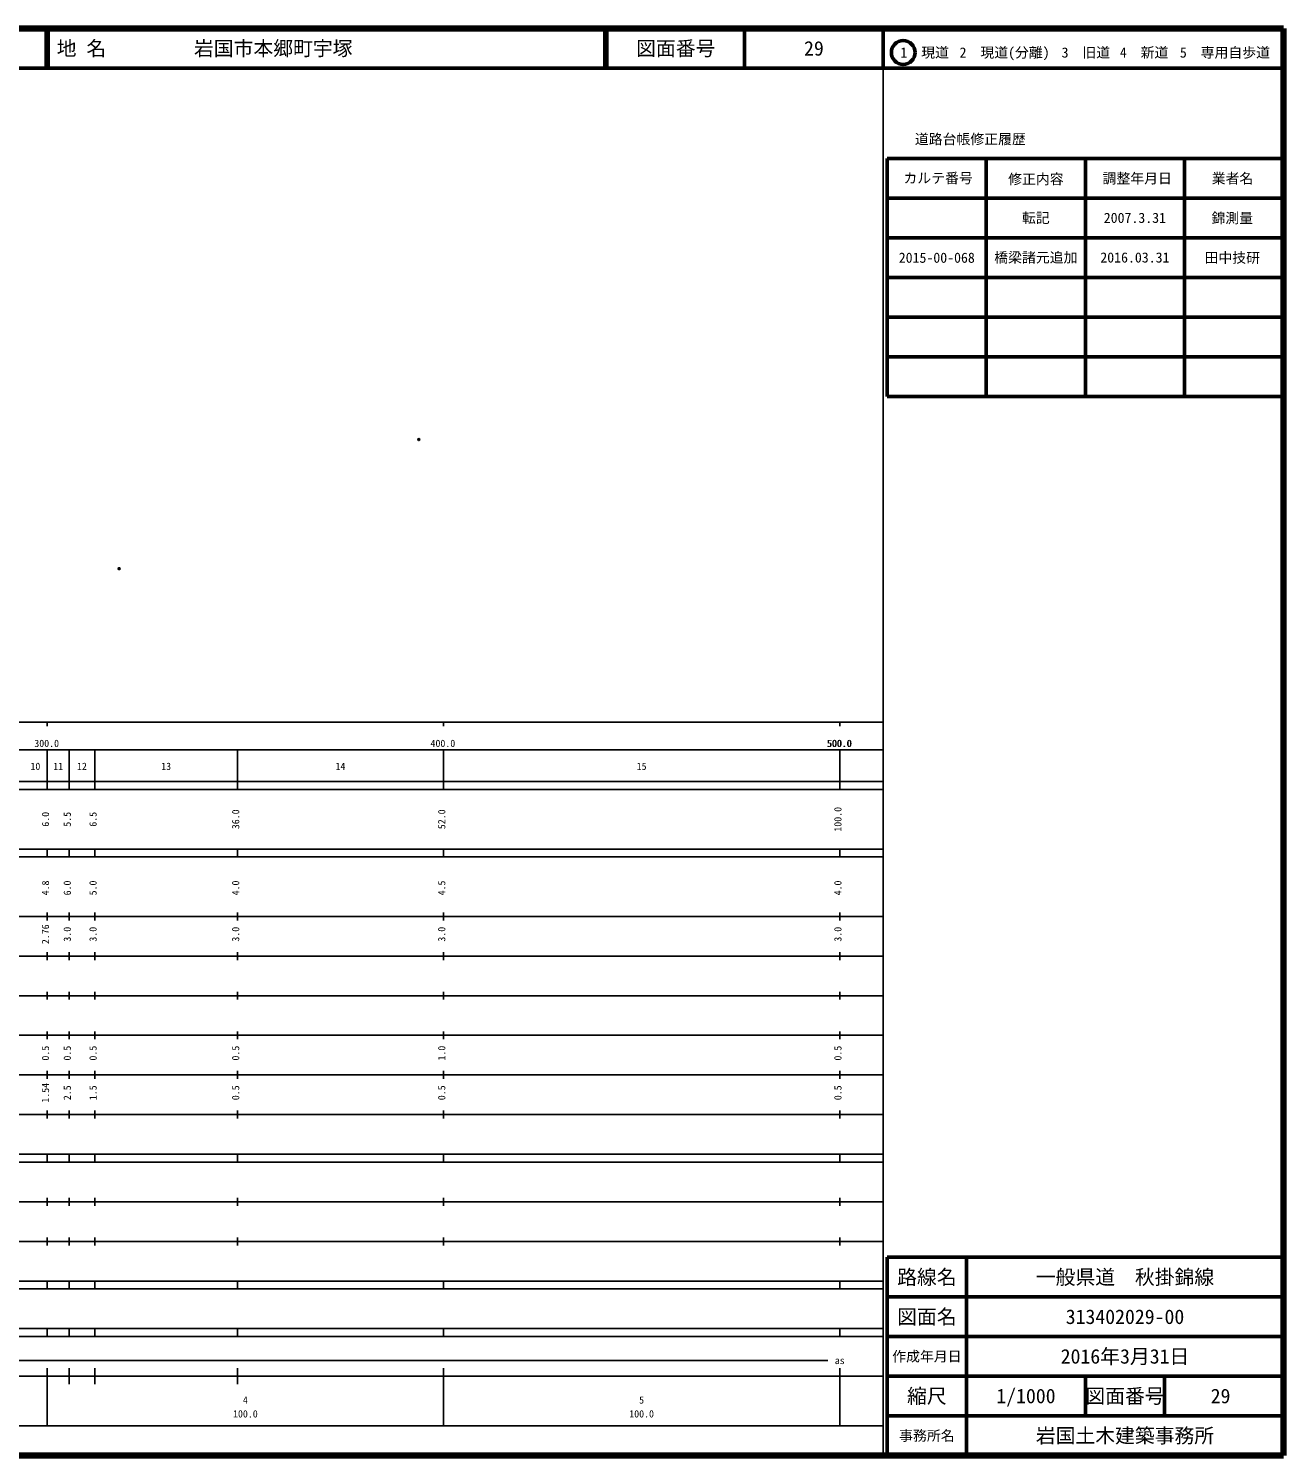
# Model space of a CAD drawing. Units: millimetres on the paper. Extents: x 40 to 680, y 20 to 380.
# Drawn here: x 363.3 to 680, y 20 to 380 of the extents above; entities that cross this region are included whole.
import ezdxf
from ezdxf.enums import TextEntityAlignment as Align

# ---------------------------------------------------------------- set-up
doc = ezdxf.new("R2010")
doc.units = ezdxf.units.MM
doc.header["$PDMODE"] = 32
doc.header["$PDSIZE"] = 0.5
doc.layers.add('M-OTRS', color=6, linetype='Continuous')
doc.layers.add('M-TTL-TXT', color=7, linetype='Continuous')
for name, color, linetype, lineweight in [('M-TTL', 2, 'Continuous', 140), ('M-TTL-BAND', 7, 'Continuous', 25), ('M-TTL-FRAM', 2, 'Continuous', 50), ('M-TTL-LINE', 7, 'Continuous', 50)]:
    doc.layers.add(name, color=color, linetype=linetype, lineweight=lineweight)
doc.styles.add('ＭＳ ゴシック', font='')
doc.styles.get('ＭＳ ゴシック').set_extended_font_data('MS Gothic')

msp = doc.modelspace()

# ---------------------------------------------------------------- linework, layer by layer
at = {"layer": 'M-OTRS'}
for p in [(461.758, 276.297), (386.112, 243.729)]:
    msp.add_point(p, dxfattribs=at)
at = {"layer": 'M-TTL'}
for p, q in [((680, 380), (40, 380)), ((680, 20), (680, 380)), ((40, 20), (680, 20))]:
    msp.add_line(p, q, dxfattribs=at)
at = {"layer": 'M-TTL-BAND'}
for p, q in [((579, 20), (579, 370)), ((40, 205), (579, 205)), ((368, 205), (368, 204)), ((468, 205), (468, 204)), ((568, 205), (568, 204)), ((68, 198), (579, 198)), ((368, 188), (368, 198)), ((373.5, 188), (373.5, 198)), ((380, 188), (380, 198)), ((416, 188), (416, 198)), ((468, 188), (468, 198)), ((568, 188), (568, 198)), ((40, 190), (579, 190)), ((40, 188), (579, 188)), ((40, 173), (579, 173)), ((368, 171), (368, 173)), ((373.5, 171), (373.5, 173)), ((380, 171), (380, 173)), ((416, 171), (416, 173)), ((468, 171), (468, 173)), ((568, 171), (568, 173)), ((40, 171), (579, 171)), ((40, 156), (579, 156)), ((368, 155), (368, 157)), ((373.5, 155), (373.5, 157)), ((380, 155), (380, 157)), ((416, 155), (416, 157)), ((468, 155), (468, 157)), ((568, 155), (568, 157)), ((46, 146), (579, 146)), ((368, 145), (368, 147)), ((373.5, 145), (373.5, 147)), ((380, 145), (380, 147)), ((416, 145), (416, 147)), ((468, 145), (468, 147)), ((568, 145), (568, 147)), ((368, 135), (368, 137)), ((373.5, 135), (373.5, 137)), ((380, 135), (380, 137)), ((416, 135), (416, 137)), ((468, 135), (468, 137)), ((568, 135), (568, 137)), ((52, 136), (579, 136)), ((46, 126), (579, 126)), ((368, 125), (368, 127)), ((373.5, 125), (373.5, 127)), ((380, 125), (380, 127)), ((416, 125), (416, 127)), ((468, 125), (468, 127)), ((568, 125), (568, 127)), ((52, 116), (579, 116)), ((368, 115), (368, 117)), ((373.5, 115), (373.5, 117)), ((380, 115), (380, 117)), ((416, 115), (416, 117)), ((468, 115), (468, 117)), ((568, 115), (568, 117)), ((46, 106), (579, 106)), ((368, 105), (368, 107)), ((373.5, 105), (373.5, 107)), ((380, 105), (380, 107)), ((416, 105), (416, 107)), ((468, 105), (468, 107)), ((568, 105), (568, 107)), ((40, 96), (579, 96)), ((40, 94), (579, 94)), ((368, 94), (368, 96)), ((373.5, 94), (373.5, 96)), ((380, 94), (380, 96)), ((416, 94), (416, 96)), ((468, 94), (468, 96)), ((568, 94), (568, 96)), ((49, 84), (579, 84)), ((368, 83), (368, 85)), ((373.5, 83), (373.5, 85)), ((380, 83), (380, 85)), ((416, 83), (416, 85)), ((468, 83), (468, 85)), ((568, 83), (568, 85)), ((40, 74), (579, 74)), ((368, 73), (368, 75)), ((373.5, 73), (373.5, 75)), ((380, 73), (380, 75)), ((416, 73), (416, 75)), ((468, 73), (468, 75)), ((568, 73), (568, 75)), ((40, 64), (579, 64)), ((40, 62), (579, 62)), ((368, 62), (368, 64)), ((373.5, 62), (373.5, 64)), ((380, 62), (380, 64)), ((416, 62), (416, 64)), ((468, 62), (468, 64)), ((568, 62), (568, 64)), ((40, 52), (579, 52)), ((368, 50), (368, 52)), ((373.5, 50), (373.5, 52)), ((380, 50), (380, 52)), ((416, 50), (416, 52)), ((468, 50), (468, 52)), ((568, 50), (568, 52)), ((40, 50), (579, 50)), ((71, 44), (565, 44)), ((40, 40), (579, 40)), ((368, 27.5), (368, 42)), ((373.5, 38), (373.5, 42)), ((380, 38), (380, 42)), ((416, 38), (416, 42)), ((468, 27.5), (468, 42)), ((568, 27.5), (568, 42)), ((68, 27.5), (579, 27.5))]:
    msp.add_line(p, q, dxfattribs=at)
at = {"layer": 'M-TTL-FRAM'}
for p, q in [((580, 347.197), (580, 287.197)), ((580, 347.197), (680, 347.197)), ((580, 287.197), (680, 287.197)), ((680, 70), (580, 70)), ((580, 70), (580, 20))]:
    msp.add_line(p, q, dxfattribs=at)
at = {"layer": 'M-TTL-LINE'}
for p, q in [((367.75, 380), (367.75, 370)), ((368.25, 380), (368.25, 370)), ((508.747, 380), (508.747, 370)), ((509.247, 380), (509.247, 370)), ((543.997, 380), (543.997, 370)), ((579, 380), (579, 370)), ((40, 370), (680, 370)), ((605, 347.197), (605, 287.197)), ((630, 347.197), (630, 287.197)), ((655, 347.197), (655, 287.197)), ((580, 337.197), (680, 337.197)), ((580, 327.197), (680, 327.197)), ((580, 317.197), (680, 317.197)), ((580, 307.197), (680, 307.197)), ((580, 297.197), (680, 297.197)), ((600, 70), (600, 20)), ((680, 60), (580, 60)), ((680, 50), (580, 50)), ((680, 40), (580, 40)), ((630, 40), (630, 30)), ((650, 40), (650, 30)), ((680, 30), (580, 30))]:
    msp.add_line(p, q, dxfattribs=at)
msp.add_circle((584.031, 373.958), 3, dxfattribs=at)

# ---------------------------------------------------------------- texts
at = {"layer": 'M-TTL-BAND', "style": 'ＭＳ ゴシック'}
for s, p in [('300.0', (367.844, 198.195)), ('400.0', (467.844, 198.195)), ('500.0', (567.844, 198.195)), ('500.0', (568, 198.195)), ('10', (365, 192.405)), ('11', (370.75, 192.405)), ('12', (376.75, 192.405)), ('13', (398, 192.405)), ('14', (442, 192.405)), ('15', (518, 192.405)), ('as', (568, 42.5)), ('4', (418, 32.523)), ('5', (518, 32.523)), ('100.0', (418, 29.033)), ('100.0', (518, 29.033))]:
    msp.add_text(s, height=1.833, dxfattribs=at).set_placement(p, align=Align.BOTTOM_CENTER)
for s, p in [('6.0', (369, 180.5)), ('5.5', (374.5, 180.5)), ('6.5', (381, 180.5)), ('36.0', (417, 180.5)), ('52.0', (469, 180.5)), ('100.0', (569, 180.5)), ('4.8', (369, 163.174)), ('6.0', (374.5, 163.174)), ('5.0', (381, 163.174)), ('4.0', (417, 163.174)), ('4.5', (469, 163.174)), ('4.0', (569, 163.174)), ('2.76', (369, 151.5)), ('3.0', (374.5, 151.5)), ('3.0', (381, 151.5)), ('3.0', (417, 151.5)), ('3.0', (469, 151.5)), ('3.0', (569, 151.5)), ('0.5', (369, 121.5)), ('0.5', (374.5, 121.5)), ('0.5', (381, 121.5)), ('0.5', (417, 121.5)), ('1.0', (469, 121.5)), ('0.5', (569, 121.5)), ('1.54', (369, 111.5)), ('2.5', (374.5, 111.5)), ('1.5', (381, 111.5)), ('0.5', (417, 111.5)), ('0.5', (469, 111.5)), ('0.5', (569, 111.5))]:
    msp.add_text(s, height=1.833, rotation=90, dxfattribs=at).set_placement(p, align=Align.BOTTOM_CENTER)
at = {"layer": 'M-TTL-TXT', "style": 'ＭＳ ゴシック'}
for s, p in [('地 名', (370.38, 375)), ('岩国市本郷町宇塚', (405.024, 375))]:
    msp.add_text(s, height=3.666, dxfattribs=at).set_placement(p, align=Align.MIDDLE_LEFT)
for s, height, p in [('図面番号', 3.666, (526.622, 375)), ('29', 3.666, (561.497, 375)), ('1\u3000現道', 2.566, (589.448, 373.958)), ('2\u3000現道(分離)', 2.566, (609.619, 373.958)), ('3\u3000旧道', 2.566, (630.121, 373.958)), ('4\u3000新道', 2.566, (644.824, 373.958)), ('5\u3000専用自歩道', 2.566, (665.228, 373.958)), ('道路台帳修正履歴', 2.566, (600.968, 352.113)), ('カルテ番号', 2.566, (592.839, 342.277)), ('修正内容', 2.566, (617.509, 342.023)), ('調整年月日', 2.566, (643.089, 342.197)), ('業者名', 2.566, (667.134, 342.197)), ('転記', 2.566, (617.5, 332.245)), ('2007.3.31', 2.566, (642.5, 332.245)), ('錦測量', 2.566, (667.077, 332.189)), ('2015-00-068', 2.566, (592.5, 322.189)), ('橋梁諸元追加', 2.566, (617.5, 322.245)), ('2016.03.31', 2.566, (642.5, 322.245)), ('田中技研', 2.566, (667.077, 322.189)), ('路線名', 3.666, (590, 65)), ('路線名', 3.666, (590, 65)), ('一般県道\u3000秋掛錦線', 3.666, (640, 65)), ('図面名', 3.666, (590, 55)), ('図面名', 3.666, (590, 55)), ('313402029-00', 3.666, (640, 55)), ('2016年3月31日', 3.666, (640, 45)), ('作成年月日', 2.566, (590, 45)), ('作成年月日', 2.566, (590, 45)), ('縮尺', 3.666, (590, 35)), ('縮尺', 3.666, (590, 35)), ('1/1000', 3.666, (615, 35)), ('図面番号', 3.666, (640, 35)), ('図面番号', 3.666, (640, 35)), ('29', 3.666, (664.125, 35)), ('事務所名', 2.566, (590, 25)), ('事務所名', 2.566, (590, 25)), ('岩国土木建築事務所', 3.666, (640, 25))]:
    msp.add_text(s, height=height, dxfattribs=at).set_placement(p, align=Align.MIDDLE_CENTER)

doc.saveas('drawing.dxf')
